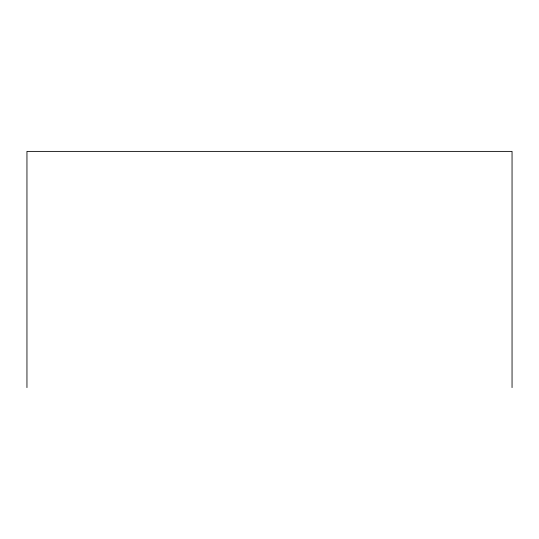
<?xml version="1.0" encoding="UTF-8"?>
<svg xmlns="http://www.w3.org/2000/svg" width="539" height="539" viewBox="0 0 539 539"><rect width="100%" height="100%" fill="white"/><g stroke="black" fill="none" stroke-linecap="round" stroke-linejoin="round"><path stroke-width="0.81" d="M512.05 387.608L512.05 151.392L26.95 151.392L26.95 387.608"/></g></svg>
